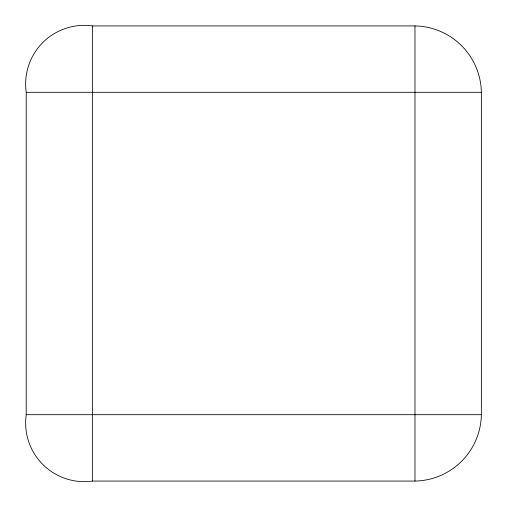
<?xml version="1.0" encoding="UTF-8"?>
<svg xmlns="http://www.w3.org/2000/svg" width="507" height="507" viewBox="0 0 507 507"><rect width="100%" height="100%" fill="white"/><g stroke="black" fill="none" stroke-linecap="round" stroke-linejoin="round"><path stroke-width="0.76" d="M92.604 25.933L414.986 25.933A67.558 67.558 0 0 1 481.358 92.306L481.358 414.694A67.558 67.558 0 0 1 414.986 481.067L92.604 481.067A58.666 58.666 0 0 1 26.225 414.694L26.225 92.306A58.666 58.666 0 0 1 92.604 25.933L92.604 481.067M26.225 92.306L481.358 92.306M26.225 414.694L481.358 414.694M414.986 25.933L414.986 481.067"/></g></svg>
